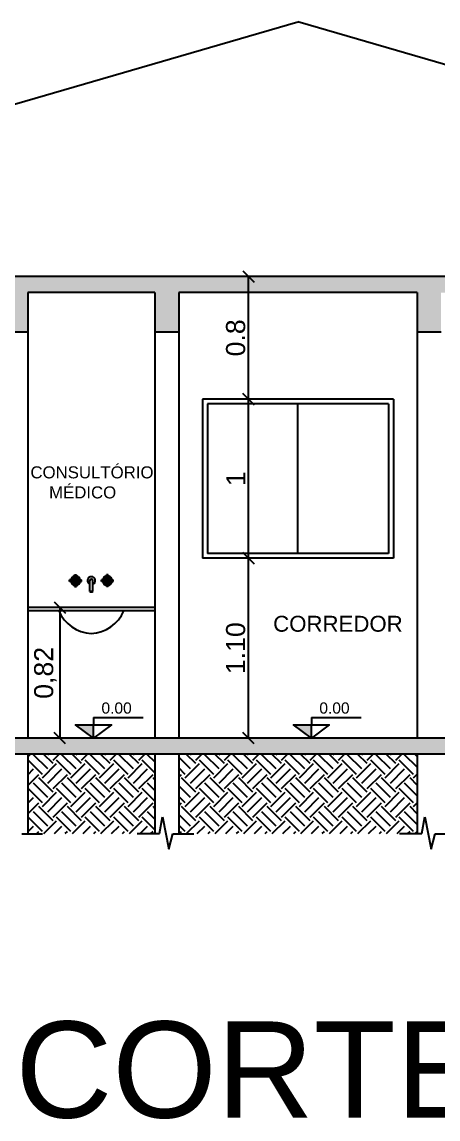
# Model space of a CAD drawing. Header units: millimetres. Extents: x 313 to 493, y 47 to 181.
# Drawn here: x 385.63 to 388.24, y 127.11 to 134 of the extents above; entities that cross this region are included whole.
import ezdxf

# ---------------------------------------------------------------- set-up
doc = ezdxf.new("R2010")
doc.units = ezdxf.units.MM
doc.header["$LTSCALE"] = 0.05
doc.header["$MEASUREMENT"] = 0
doc.header["$PDMODE"] = 3
doc.linetypes.add('ACAD_ISO03W100', pattern=[30, 12, -18])
for name, color, linetype in [('01', 1, 'Continuous'), ('02', 2, 'Continuous'), ('03', 3, 'Continuous'), ('04', 4, 'Continuous'), ('05', 5, 'Continuous'), ('1', 1, 'Continuous'), ('BAN', 13, 'Continuous'), ('TRACEJADO', 7, 'ACAD_ISO03W100')]:
    doc.layers.add(name, color=color, linetype=linetype)
doc.styles.get("Standard").update_dxf_attribs({"font": 'arial.ttf'})
doc.dimstyles.new('ISO-25', dxfattribs={"dimscale": 0.04, "dimtxt": 4, "dimasz": 2.5, "dimexe": 1.25, "dimexo": 0.625, "dimtad": 1, "dimdec": 3, "dimtxsty": 'Standard', "dimblk": 'OBLIQUE', "dimcen": 2.5, "dimadec": 0, "dimazin": 0, "dimtfac": 1, "dimtdec": 3, "dimtmove": 0, "dimatfit": 3, "dimldrblk": 'OBLIQUE', "dimfxl": 1, "dimarcsym": 0})

# ---------------------------------------------------------------- blocks, each defined once
blk = doc.blocks.new('_Oblique')
at = {"layer": 'TRACEJADO', "color": 0, "lineweight": -2}
blk.add_line((-0.5, -0.5), (0.5, 0.5), dxfattribs=at)
blk = doc.blocks.new('*D291')
at = {"layer": 'BAN', "color": 0}
for p, q in [((385.8463, 130.3226), (385.8276, 130.3226)), ((385.8651, 130.3226), (385.8651, 129.5026)), ((385.8463, 129.5026), (385.8276, 129.5026))]:
    blk.add_line(p, q, dxfattribs=at)
at = {"layer": 'Defpoints', "color": 0}
for p in [(385.8651, 130.3226), (385.8651, 129.5026), (385.8651, 129.5026)]:
    blk.add_point(p, dxfattribs=at)
at = {"layer": 'BAN', "color": 0, "xscale": 0.075, "yscale": 0.075, "zscale": 0.075}
for p, rotation in [((385.8651, 130.3226), 90), ((385.8651, 129.5026), 270)]:
    blk.add_blockref('_Oblique', p, dxfattribs=dict(at, rotation=rotation))
at = {"layer": 'BAN', "color": 0, "insert": (385.7742, 129.9126), "char_height": 0.12, "attachment_point": 5, "rotation": 90}
blk.add_mtext('0,82', dxfattribs=at)
blk = doc.blocks.new('*D317')
at = {"layer": 'BAN', "color": 0}
for p, q in [((387.0438, 130.6326), (387.0133, 130.6326)), ((387.0508, 129.5026), (387.0508, 130.6326)), ((387.1938, 129.5026), (387.0133, 129.5026))]:
    blk.add_line(p, q, dxfattribs=at)
at = {"layer": 'Defpoints', "color": 0}
for p in [(387.0508, 130.6326), (387.0626, 130.6326), (387.2126, 129.5026)]:
    blk.add_point(p, dxfattribs=at)
at = {"layer": 'BAN', "color": 0, "xscale": 0.075, "yscale": 0.075, "zscale": 0.075}
for p, rotation in [((387.0508, 130.6326), 90), ((387.0508, 129.5026), 270)]:
    blk.add_blockref('_Oblique', p, dxfattribs=dict(at, rotation=rotation))
at = {"layer": 'BAN', "color": 0, "insert": (386.9707, 130.0676), "char_height": 0.12, "attachment_point": 5, "rotation": 90}
blk.add_mtext('1.10', dxfattribs=at)
blk = doc.blocks.new('*D318')
at = {"layer": 'BAN', "color": 0}
for p, q in [((387.0438, 131.6326), (387.0133, 131.6326)), ((387.0508, 130.6326), (387.0508, 131.6326)), ((387.0438, 130.6326), (387.0133, 130.6326))]:
    blk.add_line(p, q, dxfattribs=at)
at = {"layer": 'Defpoints', "color": 0}
for p in [(387.0508, 131.6326), (387.0626, 131.6326), (387.0626, 130.6326)]:
    blk.add_point(p, dxfattribs=at)
at = {"layer": 'BAN', "color": 0, "xscale": 0.075, "yscale": 0.075, "zscale": 0.075}
for p, rotation in [((387.0508, 131.6326), 90), ((387.0508, 130.6326), 270)]:
    blk.add_blockref('_Oblique', p, dxfattribs=dict(at, rotation=rotation))
at = {"layer": 'BAN', "color": 0, "insert": (386.9718, 131.1326), "char_height": 0.12, "attachment_point": 5, "rotation": 90}
blk.add_mtext('1', dxfattribs=at)
blk = doc.blocks.new('*D319')
at = {"layer": 'BAN', "color": 0}
for p, q in [((387.0438, 132.4026), (387.0133, 132.4026)), ((387.0508, 131.6326), (387.0508, 132.4026)), ((387.0438, 131.6326), (387.0133, 131.6326))]:
    blk.add_line(p, q, dxfattribs=at)
at = {"layer": 'Defpoints', "color": 0}
for p in [(387.0508, 132.4026), (387.0626, 132.4026), (387.0626, 131.6326)]:
    blk.add_point(p, dxfattribs=at)
at = {"layer": 'BAN', "color": 0, "xscale": 0.075, "yscale": 0.075, "zscale": 0.075}
for p, rotation in [((387.0508, 132.4026), 90), ((387.0508, 131.6326), 270)]:
    blk.add_blockref('_Oblique', p, dxfattribs=dict(at, rotation=rotation))
at = {"layer": 'BAN', "color": 0, "insert": (386.9707, 132.0176), "char_height": 0.12, "attachment_point": 5, "rotation": 90}
blk.add_mtext('0.8', dxfattribs=at)

msp = doc.modelspace()

# ---------------------------------------------------------------- hatches: boundary and pattern name
at = {"layer": '01'}
for points in [[(386.0762, 129.5855), (386.0762, 129.5026), (385.9634, 129.5855)], [(387.4465, 129.5855), (387.4465, 129.5026), (387.3337, 129.5855)]]:
    msp.add_hatch(color=256, dxfattribs=at).paths.add_polyline_path(points)
at = {"layer": '1'}
h = msp.add_hatch(dxfattribs=at)
h.set_pattern_fill('AR-CONC', color=256, scale=0.002, style=0)
h.set_pattern_definition([(50, (123.23926, 7.7721), (0.36436934, -0.03187817), [0.0381, -0.4191]), (355, (123.23926, 7.7721), (-0.07048565, 0.3821133), [0.03048, -0.33528]), (100.451, (123.26963, 7.76945), (0.293885, 0.35023338), [0.03238, -0.35618]), (46.1842, (123.23926, 7.8737), (0.5421581, -0.08408466), [0.05715, -0.62865]), (96.6356, (123.28444, 7.8667), (0.4748085, 0.4948511), [0.04857, -0.53427]), (351.184, (123.23926, 7.8737), (0.4748092, 0.4948502), [0.04572, -0.50292]), (21, (123.29006, 7.8483), (0.30322976, -0.20453104), [0.0381, -0.4191]), (326, (123.29006, 7.8483), (0.12360406, 0.36837593), [0.03048, -0.33528]), (71.4514, (123.31533, 7.83126), (0.426833, 0.1638457), [0.03238, -0.35618]), (37.5, (123.23926, 7.7721), (0.006177207, 0.16911008), [0, -0.331216, 0, -0.34036, 0, -0.33655]), (7.5, (123.23926, 7.7721), (0.13363933, 0.20036115), [0, -0.194056, 0, -0.323596, 0, -0.12827]), (327.5, (123.12598, 7.7721), (0.27118119, -0.01145749), [0, -0.127, 0, -0.39624, 0, -0.52578]), (317.5, (123.07518, 7.7721), (0.29625836, 0.05085298), [0, -0.1651, 0, -0.263144, 0, -0.37338])])
h.paths.add_polyline_path([(386.6125, 132.3026), (388.1125, 132.3026), (388.1125, 132.0526), (388.2625, 132.0526), (388.2625, 132.3026), (391.7625, 132.3026), (391.7625, 132.0526), (391.9125, 132.0526), (391.9125, 132.4026), (382.8125, 132.4026), (382.8125, 132.3026), (383.6625, 132.3026), (383.6625, 132.0526), (383.8125, 132.0526), (383.8125, 132.3026), (385.5125, 132.3026), (385.5125, 132.0526), (385.6625, 132.0526), (385.6625, 132.3026), (386.4625, 132.3026), (386.4625, 132.0526), (386.6125, 132.0526)])
h = msp.add_hatch(dxfattribs=at)
h.set_pattern_fill('AR-CONC', color=256, scale=0.002, style=0)
h.set_pattern_definition([(50, (123.23926, 7.7721), (0.36436934, -0.03187817), [0.0381, -0.4191]), (355, (123.23926, 7.7721), (-0.07048565, 0.3821133), [0.03048, -0.33528]), (100.451, (123.26963, 7.76945), (0.293885, 0.35023338), [0.03238, -0.35618]), (46.1842, (123.23926, 7.8737), (0.5421581, -0.08408466), [0.05715, -0.62865]), (96.6356, (123.28444, 7.8667), (0.4748085, 0.4948511), [0.04857, -0.53427]), (351.184, (123.23926, 7.8737), (0.4748092, 0.4948502), [0.04572, -0.50292]), (21, (123.29006, 7.8483), (0.30322976, -0.20453104), [0.0381, -0.4191]), (326, (123.29006, 7.8483), (0.12360406, 0.36837593), [0.03048, -0.33528]), (71.4514, (123.31533, 7.83126), (0.426833, 0.1638457), [0.03238, -0.35618]), (37.5, (123.23926, 7.7721), (0.006177207, 0.16911008), [0, -0.331216, 0, -0.34036, 0, -0.33655]), (7.5, (123.23926, 7.7721), (0.13363933, 0.20036115), [0, -0.194056, 0, -0.323596, 0, -0.12827]), (327.5, (123.12598, 7.7721), (0.27118119, -0.01145749), [0, -0.127, 0, -0.39624, 0, -0.52578]), (317.5, (123.07518, 7.7721), (0.29625836, 0.05085298), [0, -0.1651, 0, -0.263144, 0, -0.37338])])
h.paths.add_polyline_path([(385.5125, 129.5026), (385.5125, 129.4826), (383.8125, 129.4826), (383.8125, 129.5026), (382.8125, 129.5026), (382.8125, 129.4026), (391.9125, 129.4026), (391.9125, 129.5026)])

# ---------------------------------------------------------------- linework, layer by layer
at = {"layer": '01'}
for p, q in [((386.0762, 129.6324), (386.389, 129.6324)), ((386.0762, 129.6324), (386.0762, 129.5855)), ((387.4465, 129.6324), (387.7593, 129.6324)), ((387.4465, 129.6324), (387.4465, 129.5855)), ((386.0762, 129.5026), (386.0762, 129.5855)), ((387.4465, 129.5026), (387.4465, 129.5855))]:
    msp.add_line(p, q, dxfattribs=at)
for points in [[(386.0762, 129.5026), (385.9634, 129.5855), (386.189, 129.5855)], [(387.4465, 129.5026), (387.3337, 129.5855), (387.5592, 129.5855)]]:
    msp.add_lwpolyline(points, close=True, dxfattribs=at)
at = {"layer": '02'}
for p, q in [((387.9625, 131.6326), (386.7625, 131.6326)), ((386.7625, 131.6326), (386.7625, 130.6326)), ((386.7925, 131.6026), (386.7925, 130.6626)), ((387.9325, 131.6026), (386.7925, 131.6026)), ((387.3625, 130.6626), (387.3625, 131.6026)), ((387.9325, 131.6026), (387.9325, 130.6626)), ((387.9625, 131.6326), (387.9625, 130.6326)), ((387.9325, 130.6626), (386.7925, 130.6626)), ((387.9625, 130.6326), (386.7625, 130.6326))]:
    msp.add_line(p, q, dxfattribs=at)
at = {"layer": '03'}
for p, q in [((385.9576, 130.4982, 0), (385.9576, 130.5289, 0)), ((385.9576, 130.5289, 0), (385.9687, 130.5289, 0)), ((385.9576, 130.4982, 0), (385.9632, 130.4919, 0)), ((385.9632, 130.5289, 0), (385.9632, 130.4919, 0)), ((385.9688, 130.4982, 0), (385.9632, 130.4919, 0)), ((385.9688, 130.4982, 0), (385.9688, 130.5289, 0)), ((386.1576, 130.4982, 0), (386.1576, 130.5289, 0)), ((386.1687, 130.5289, 0), (386.1576, 130.5289, 0)), ((386.1576, 130.4982, 0), (386.1632, 130.4919, 0)), ((386.1632, 130.5289, 0), (386.1632, 130.4919, 0)), ((386.1687, 130.4982, 0), (386.1632, 130.4919, 0)), ((386.1687, 130.4982, 0), (386.1687, 130.5289, 0)), ((385.9569, 130.4975, 0), (385.9262, 130.4975, 0)), ((385.9262, 130.4863, 0), (385.9262, 130.4974, 0)), ((385.9262, 130.4919, 0), (385.9632, 130.4919, 0)), ((385.9569, 130.4863, 0), (385.9262, 130.4863, 0)), ((385.9569, 130.4975, 0), (385.9632, 130.4919, 0)), ((385.9632, 130.4919, 0), (385.9569, 130.4863, 0)), ((385.9632, 130.4919, 0), (385.9576, 130.4856, 0)), ((385.9576, 130.4856, 0), (385.9576, 130.4549, 0)), ((385.9576, 130.4549, 0), (385.9687, 130.4549, 0)), ((385.9695, 130.4975, 0), (385.9632, 130.4919, 0)), ((385.9632, 130.4919, 0), (385.9688, 130.4856, 0)), ((385.9632, 130.4919, 0), (385.9695, 130.4863, 0)), ((386.0002, 130.4919, 0), (385.9632, 130.4919, 0)), ((385.9632, 130.4549, 0), (385.9632, 130.4919, 0)), ((385.9688, 130.4856, 0), (385.9688, 130.4549, 0)), ((385.9695, 130.4975, 0), (386.0002, 130.4975, 0)), ((385.9695, 130.4863, 0), (386.0002, 130.4863, 0)), ((386.0002, 130.4863, 0), (386.0002, 130.4974, 0)), ((386.0532, 130.423, 0), (386.0532, 130.492, 0)), ((386.0732, 130.423, 0), (386.0732, 130.492, 0)), ((386.1569, 130.4975, 0), (386.1262, 130.4975, 0)), ((386.1262, 130.4863, 0), (386.1262, 130.4974, 0)), ((386.1262, 130.4919, 0), (386.1632, 130.4919, 0)), ((386.1569, 130.4863, 0), (386.1262, 130.4863, 0)), ((386.1569, 130.4975, 0), (386.1632, 130.4919, 0)), ((386.1632, 130.4919, 0), (386.1569, 130.4863, 0)), ((386.1632, 130.4919, 0), (386.1576, 130.4856, 0)), ((386.1576, 130.4856, 0), (386.1576, 130.4549, 0)), ((386.1687, 130.4549, 0), (386.1576, 130.4549, 0)), ((386.1694, 130.4975, 0), (386.1632, 130.4919, 0)), ((386.1632, 130.4919, 0), (386.1694, 130.4863, 0)), ((386.1632, 130.4919, 0), (386.1687, 130.4856, 0)), ((386.2002, 130.4919, 0), (386.1632, 130.4919, 0)), ((386.1632, 130.4549, 0), (386.1632, 130.4919, 0)), ((386.1687, 130.4856, 0), (386.1687, 130.4549, 0)), ((386.1694, 130.4975, 0), (386.2002, 130.4975, 0)), ((386.1694, 130.4863, 0), (386.2002, 130.4863, 0)), ((386.2002, 130.4863, 0), (386.2002, 130.4974, 0)), ((386.4625, 130.3226), (385.6625, 130.3226)), ((386.4625, 130.3026), (385.6625, 130.3026))]:
    msp.add_line(p, q, dxfattribs=at)
for centre, radius, start, end in [((385.9632, 130.4919, 0), 0.03, 100.66148, 259.33852), ((385.9632, 130.4919, 0), 0.02, 106.11159, 163.73927), ((385.9632, 130.4919, 0), 0.01, 123.71196, 145.94298), ((385.9632, 130.4919, 0), 0.03, 10.75866, 79.24134), ((385.9632, 130.4919, 0), 0.02, 16.26073, 73.73927), ((385.9632, 130.4919, 0), 0.01, 34.05702, 55.94298), ((386.0632, 130.4919, 0), 0.0249, 293.71994, 246.28006), ((386.0632, 130.492, 0), 0.01, 0, 180), ((386.1632, 130.4919, 0), 0.03, 100.75866, 169.24134), ((386.1632, 130.4919, 0), 0.02, 106.26073, 163.73927), ((386.1632, 130.4919, 0), 0.01, 124.05702, 145.94298), ((386.1632, 130.4919, 0), 0.03, 280.66148, 79.33852), ((386.1632, 130.4919, 0), 0.02, 16.26073, 73.88841), ((386.1632, 130.4919, 0), 0.01, 34.05702, 56.28804), ((385.9632, 130.4919, 0), 0.02, 196.11159, 253.88841), ((385.9632, 130.4919, 0), 0.01, 213.71196, 236.28804), ((385.9632, 130.4919, 0), 0.01, 304.05702, 326.28804), ((385.9632, 130.4919, 0), 0.02, 286.26073, 343.88841), ((385.9632, 130.4919, 0), 0.03, 280.75866, 349.33852), ((386.1632, 130.4919, 0), 0.03, 190.66148, 259.24134), ((386.1632, 130.4919, 0), 0.02, 196.11159, 253.73927), ((386.1632, 130.4919, 0), 0.01, 213.71196, 235.94298), ((386.1632, 130.4919, 0), 0.02, 286.11159, 343.88841), ((386.1632, 130.4919, 0), 0.01, 303.71196, 326.28804), ((386.0632, 130.3836, 0), 0.0406, 75.73934, 104.26066), ((386.0632, 130.4623, 0), 0.0406, 255.73934, 284.26066), ((386.0731, 130.3929, 0), 0.2331, 202.7901, 267.41267), ((386.0508, 130.3966, 0), 0.2368, 272.83338, 336.62382)]:
    msp.add_arc(centre, radius, start, end, dxfattribs=at)
at = {"layer": '04'}
for p in [(382.0125, 132.4526), (392.7125, 132.4526)]:
    msp.add_line(p, (387.3625, 134.0026), dxfattribs=at)
at = {"layer": '05'}
for p, q in [((391.9125, 132.4026), (382.8125, 132.4026)), ((386.4625, 132.3026), (385.6625, 132.3026)), ((385.6625, 132.3026), (385.6625, 129.5026)), ((386.4625, 132.3026), (386.4625, 129.5026)), ((388.1125, 132.3026), (386.6125, 132.3026)), ((386.6125, 132.3026), (386.6125, 129.5026)), ((388.1125, 132.3026), (388.1125, 129.5026)), ((385.6625, 132.0526), (385.5125, 132.0526)), ((386.6125, 132.0526), (386.4625, 132.0526)), ((388.2625, 132.0526), (388.1125, 132.0526)), ((391.9125, 129.5026), (385.5125, 129.5026)), ((391.9125, 129.4026), (382.8125, 129.4026)), ((385.6625, 129.4026), (385.6625, 128.9026)), ((386.4625, 129.4026), (386.4625, 128.9026)), ((386.6125, 129.4026), (386.6125, 128.9026)), ((388.1125, 129.4026), (388.1125, 128.9026))]:
    msp.add_line(p, q, dxfattribs=at)
at = {"layer": '1'}
for p, q in [((385.6625, 129.385), (385.6802, 129.4026)), ((385.7883, 129.3086), (385.6985, 129.3984)), ((385.822, 129.3423), (385.7616, 129.4026)), ((385.7883, 129.3984), (385.7925, 129.4026)), ((385.822, 129.3648), (385.8598, 129.4026)), ((385.9679, 129.3086), (385.8781, 129.3984)), ((386.0016, 129.3423), (385.9412, 129.4026)), ((385.9679, 129.3984), (385.9721, 129.4026)), ((386.0016, 129.3648), (386.0394, 129.4026)), ((386.1475, 129.3086), (386.0577, 129.3984)), ((386.1812, 129.3423), (386.1208, 129.4026)), ((386.1475, 129.3984), (386.1517, 129.4026)), ((386.1812, 129.3648), (386.219, 129.4026)), ((386.3271, 129.3086), (386.2373, 129.3984)), ((386.3608, 129.3423), (386.3004, 129.4026)), ((386.3271, 129.3984), (386.3313, 129.4026)), ((386.3608, 129.3648), (386.3986, 129.4026)), ((386.4625, 129.3528), (386.4169, 129.3984)), ((386.72, 129.3423), (386.6597, 129.4026)), ((386.6863, 129.3984), (386.6905, 129.4026)), ((386.72, 129.3648), (386.7579, 129.4026)), ((386.8659, 129.3086), (386.7761, 129.3984)), ((386.8996, 129.3423), (386.8393, 129.4026)), ((386.8659, 129.3984), (386.8701, 129.4026)), ((386.8996, 129.3648), (386.9375, 129.4026)), ((387.0455, 129.3086), (386.9557, 129.3984)), ((387.0792, 129.3423), (387.0189, 129.4026)), ((387.0455, 129.3984), (387.0497, 129.4026)), ((387.0792, 129.3648), (387.1171, 129.4026)), ((387.2251, 129.3086), (387.1353, 129.3984)), ((387.2588, 129.3423), (387.1985, 129.4026)), ((387.2251, 129.3984), (387.2293, 129.4026)), ((387.2588, 129.3648), (387.2967, 129.4026)), ((387.4047, 129.3086), (387.3149, 129.3984)), ((387.4384, 129.3423), (387.3781, 129.4026)), ((387.4047, 129.3984), (387.4089, 129.4026)), ((387.4384, 129.3648), (387.4763, 129.4026)), ((387.5843, 129.3086), (387.4945, 129.3984)), ((387.618, 129.3423), (387.5577, 129.4026)), ((387.5843, 129.3984), (387.5885, 129.4026)), ((387.618, 129.3648), (387.6559, 129.4026)), ((387.7639, 129.3086), (387.6741, 129.3984)), ((387.7976, 129.3423), (387.7373, 129.4026)), ((387.7639, 129.3984), (387.7681, 129.4026)), ((387.7976, 129.3648), (387.8355, 129.4026)), ((387.9435, 129.3086), (387.8537, 129.3984)), ((387.9772, 129.3423), (387.9169, 129.4026)), ((387.9435, 129.3984), (387.9477, 129.4026)), ((387.9772, 129.3648), (388.0151, 129.4026)), ((388.1125, 129.3192), (388.0333, 129.3984)), ((388.1125, 129.3866), (388.0965, 129.4026)), ((385.6625, 129.3401), (385.6648, 129.3423)), ((385.7546, 129.275), (385.6648, 129.3648)), ((385.7546, 129.2525), (385.8444, 129.3423)), ((385.9342, 129.275), (385.8444, 129.3648)), ((385.9342, 129.2525), (386.024, 129.3423)), ((386.1138, 129.275), (386.024, 129.3648)), ((386.1138, 129.2525), (386.2036, 129.3423)), ((386.2934, 129.275), (386.2036, 129.3648)), ((386.2934, 129.2525), (386.3832, 129.3423)), ((386.4625, 129.2854), (386.3832, 129.3648)), ((386.6863, 129.3086), (386.6125, 129.3824)), ((386.6526, 129.2525), (386.7424, 129.3423)), ((386.8322, 129.275), (386.7424, 129.3648)), ((386.8322, 129.2525), (386.922, 129.3423)), ((387.0118, 129.275), (386.922, 129.3648)), ((387.0118, 129.2525), (387.1016, 129.3423)), ((387.1914, 129.275), (387.1016, 129.3648)), ((387.1914, 129.2525), (387.2812, 129.3423)), ((387.371, 129.275), (387.2812, 129.3648)), ((387.371, 129.2525), (387.4609, 129.3423)), ((387.5507, 129.275), (387.4609, 129.3648)), ((387.5507, 129.2525), (387.6405, 129.3423)), ((387.7303, 129.275), (387.6405, 129.3648)), ((387.7303, 129.2525), (387.8201, 129.3423)), ((387.9099, 129.275), (387.8201, 129.3648)), ((387.9099, 129.2525), (387.9997, 129.3423)), ((388.0895, 129.275), (387.9997, 129.3648)), ((385.6625, 129.2727), (385.6985, 129.3086)), ((385.6625, 129.2054), (385.7322, 129.275)), ((385.7883, 129.2188), (385.8781, 129.3086)), ((385.822, 129.1852), (385.9118, 129.275)), ((385.9679, 129.2188), (386.0577, 129.3086)), ((386.0016, 129.1852), (386.0914, 129.275)), ((386.1475, 129.2188), (386.2373, 129.3086)), ((386.1812, 129.1852), (386.271, 129.275)), ((386.3271, 129.2188), (386.4169, 129.3086)), ((386.3608, 129.1852), (386.4506, 129.275)), ((386.6526, 129.275), (386.6125, 129.3151)), ((386.6125, 129.2573), (386.6302, 129.275)), ((386.6863, 129.2188), (386.7761, 129.3086)), ((386.72, 129.1852), (386.8098, 129.275)), ((386.8659, 129.2188), (386.9557, 129.3086)), ((386.8996, 129.1852), (386.9894, 129.275)), ((387.0455, 129.2188), (387.1353, 129.3086)), ((387.0792, 129.1852), (387.169, 129.275)), ((387.2251, 129.2188), (387.3149, 129.3086)), ((387.2588, 129.1852), (387.3486, 129.275)), ((387.4047, 129.2188), (387.4945, 129.3086)), ((387.4384, 129.1852), (387.5282, 129.275)), ((387.5843, 129.2188), (387.6741, 129.3086)), ((387.618, 129.1852), (387.7078, 129.275)), ((387.7639, 129.2188), (387.8537, 129.3086)), ((387.7976, 129.1852), (387.8874, 129.275)), ((387.9435, 129.2188), (388.0333, 129.3086)), ((387.9772, 129.1852), (388.067, 129.275)), ((388.0895, 129.2525), (388.1125, 129.2756)), ((385.7883, 129.129), (385.6985, 129.2188)), ((385.822, 129.1627), (385.7322, 129.2525)), ((385.9679, 129.129), (385.8781, 129.2188)), ((386.0016, 129.1627), (385.9118, 129.2525)), ((386.1475, 129.129), (386.0577, 129.2188)), ((386.1812, 129.1627), (386.0914, 129.2525)), ((386.3271, 129.129), (386.2373, 129.2188)), ((386.3608, 129.1627), (386.271, 129.2525)), ((386.4625, 129.1732), (386.4169, 129.2188)), ((386.4625, 129.2405), (386.4506, 129.2525)), ((386.6863, 129.129), (386.6125, 129.2028)), ((386.72, 129.1627), (386.6302, 129.2525)), ((386.8659, 129.129), (386.7761, 129.2188)), ((386.8996, 129.1627), (386.8098, 129.2525)), ((387.0455, 129.129), (386.9557, 129.2188)), ((387.0792, 129.1627), (386.9894, 129.2525)), ((387.2251, 129.129), (387.1353, 129.2188)), ((387.2588, 129.1627), (387.169, 129.2525)), ((387.4047, 129.129), (387.3149, 129.2188)), ((387.4384, 129.1627), (387.3486, 129.2525)), ((387.5843, 129.129), (387.4945, 129.2188)), ((387.618, 129.1627), (387.5282, 129.2525)), ((387.7639, 129.129), (387.6741, 129.2188)), ((387.7976, 129.1627), (387.7078, 129.2525)), ((387.9435, 129.129), (387.8537, 129.2188)), ((387.9772, 129.1627), (387.8874, 129.2525)), ((388.1125, 129.1396), (388.0333, 129.2188)), ((388.1125, 129.207), (388.067, 129.2525)), ((385.6625, 129.1605), (385.6648, 129.1627)), ((385.6625, 129.0931), (385.6985, 129.129)), ((385.7546, 129.0954), (385.6648, 129.1852)), ((385.7546, 129.0729), (385.8444, 129.1627)), ((385.7883, 129.0392), (385.8781, 129.129)), ((385.9342, 129.0954), (385.8444, 129.1852)), ((385.9342, 129.0729), (386.024, 129.1627)), ((385.9679, 129.0392), (386.0577, 129.129)), ((386.1138, 129.0954), (386.024, 129.1852)), ((386.1138, 129.0729), (386.2036, 129.1627)), ((386.1475, 129.0392), (386.2373, 129.129)), ((386.2934, 129.0954), (386.2036, 129.1852)), ((386.2934, 129.0729), (386.3832, 129.1627)), ((386.3271, 129.0392), (386.4169, 129.129)), ((386.4625, 129.1058), (386.3832, 129.1852)), ((386.6526, 129.0954), (386.6125, 129.1354)), ((386.6526, 129.0729), (386.7424, 129.1627)), ((386.6863, 129.0392), (386.7761, 129.129)), ((386.8322, 129.0954), (386.7424, 129.1852)), ((386.8322, 129.0729), (386.922, 129.1627)), ((386.8659, 129.0392), (386.9557, 129.129)), ((387.0118, 129.0954), (386.922, 129.1852)), ((387.0118, 129.0729), (387.1016, 129.1627)), ((387.0455, 129.0392), (387.1353, 129.129)), ((387.1914, 129.0954), (387.1016, 129.1852)), ((387.1914, 129.0729), (387.2812, 129.1627)), ((387.2251, 129.0392), (387.3149, 129.129)), ((387.371, 129.0954), (387.2812, 129.1852)), ((387.371, 129.0729), (387.4609, 129.1627)), ((387.4047, 129.0392), (387.4945, 129.129)), ((387.5507, 129.0954), (387.4609, 129.1852)), ((387.5507, 129.0729), (387.6405, 129.1627)), ((387.5843, 129.0392), (387.6741, 129.129)), ((387.7303, 129.0954), (387.6405, 129.1852)), ((387.7303, 129.0729), (387.8201, 129.1627)), ((387.7639, 129.0392), (387.8537, 129.129)), ((387.9099, 129.0954), (387.8201, 129.1852)), ((387.9099, 129.0729), (387.9997, 129.1627)), ((387.9435, 129.0392), (388.0333, 129.129)), ((388.0895, 129.0954), (387.9997, 129.1852)), ((385.6625, 129.0258), (385.7322, 129.0954)), ((385.822, 128.9831), (385.7322, 129.0729)), ((385.822, 129.0056), (385.9118, 129.0954)), ((386.0016, 128.9831), (385.9118, 129.0729)), ((386.0016, 129.0056), (386.0914, 129.0954)), ((386.1812, 128.9831), (386.0914, 129.0729)), ((386.1812, 129.0056), (386.271, 129.0954)), ((386.3608, 128.9831), (386.271, 129.0729)), ((386.3608, 129.0056), (386.4506, 129.0954)), ((386.4625, 129.0609), (386.4506, 129.0729)), ((386.6125, 129.0777), (386.6302, 129.0954)), ((386.72, 128.9831), (386.6302, 129.0729)), ((386.72, 129.0056), (386.8098, 129.0954)), ((386.8996, 128.9831), (386.8098, 129.0729)), ((386.8996, 129.0056), (386.9894, 129.0954)), ((387.0792, 128.9831), (386.9894, 129.0729)), ((387.0792, 129.0056), (387.169, 129.0954)), ((387.2588, 128.9831), (387.169, 129.0729)), ((387.2588, 129.0056), (387.3486, 129.0954)), ((387.4384, 128.9831), (387.3486, 129.0729)), ((387.4384, 129.0056), (387.5282, 129.0954)), ((387.618, 128.9831), (387.5282, 129.0729)), ((387.618, 129.0056), (387.7078, 129.0954)), ((387.7976, 128.9831), (387.7078, 129.0729)), ((387.7976, 129.0056), (387.8874, 129.0954)), ((387.9772, 128.9831), (387.8874, 129.0729)), ((387.9772, 129.0056), (388.067, 129.0954)), ((388.1125, 129.0274), (388.067, 129.0729)), ((388.0895, 129.0729), (388.1125, 129.096)), ((385.6625, 128.9809), (385.6648, 128.9831)), ((385.7546, 128.9158), (385.6648, 129.0056)), ((385.7883, 128.9494), (385.6985, 129.0392)), ((385.7639, 128.9026), (385.8444, 128.9831)), ((385.9342, 128.9158), (385.8444, 129.0056)), ((385.9679, 128.9494), (385.8781, 129.0392)), ((385.9435, 128.9026), (386.024, 128.9831)), ((386.1138, 128.9158), (386.024, 129.0056)), ((386.1475, 128.9494), (386.0577, 129.0392)), ((386.1232, 128.9026), (386.2036, 128.9831)), ((386.2934, 128.9158), (386.2036, 129.0056)), ((386.3271, 128.9494), (386.2373, 129.0392)), ((386.3028, 128.9026), (386.3832, 128.9831)), ((386.4625, 128.9262), (386.3832, 129.0056)), ((386.4625, 128.9936), (386.4169, 129.0392)), ((386.4911, 128.9026), (386.5097, 129.0076)), ((386.5097, 129.0076), (386.5499, 128.8038)), ((386.6863, 128.9494), (386.6125, 129.0232)), ((386.662, 128.9026), (386.7424, 128.9831)), ((386.8322, 128.9158), (386.7424, 129.0056)), ((386.8659, 128.9494), (386.7761, 129.0392)), ((386.8416, 128.9026), (386.922, 128.9831)), ((387.0118, 128.9158), (386.922, 129.0056)), ((387.0455, 128.9494), (386.9557, 129.0392)), ((387.0212, 128.9026), (387.1016, 128.9831)), ((387.1914, 128.9158), (387.1016, 129.0056)), ((387.2251, 128.9494), (387.1353, 129.0392)), ((387.2008, 128.9026), (387.2812, 128.9831)), ((387.371, 128.9158), (387.2812, 129.0056)), ((387.4047, 128.9494), (387.3149, 129.0392)), ((387.3804, 128.9026), (387.4609, 128.9831)), ((387.5507, 128.9158), (387.4609, 129.0056)), ((387.5843, 128.9494), (387.4945, 129.0392)), ((387.56, 128.9026), (387.6405, 128.9831)), ((387.7303, 128.9158), (387.6405, 129.0056)), ((387.7639, 128.9494), (387.6741, 129.0392)), ((387.7396, 128.9026), (387.8201, 128.9831)), ((387.9099, 128.9158), (387.8201, 129.0056)), ((387.9435, 128.9494), (387.8537, 129.0392)), ((387.9192, 128.9026), (387.9997, 128.9831)), ((388.0895, 128.9158), (387.9997, 129.0056)), ((388.1125, 128.96), (388.0333, 129.0392)), ((388.1411, 128.9026), (388.1597, 129.0076)), ((388.1597, 129.0076), (388.1999, 128.8038)), ((385.6625, 128.9135), (385.6985, 128.9494)), ((385.719, 128.9026), (385.7322, 128.9158)), ((385.8313, 128.9026), (385.8781, 128.9494)), ((385.8986, 128.9026), (385.9118, 128.9158)), ((386.0109, 128.9026), (386.0577, 128.9494)), ((386.0783, 128.9026), (386.0914, 128.9158)), ((386.1905, 128.9026), (386.2373, 128.9494)), ((386.2579, 128.9026), (386.271, 128.9158)), ((386.3701, 128.9026), (386.4169, 128.9494)), ((386.4375, 128.9026), (386.4506, 128.9158)), ((386.6526, 128.9158), (386.6125, 128.9558)), ((386.6171, 128.9026), (386.6302, 128.9158)), ((386.7293, 128.9026), (386.7761, 128.9494)), ((386.7967, 128.9026), (386.8098, 128.9158)), ((386.9089, 128.9026), (386.9557, 128.9494)), ((386.9763, 128.9026), (386.9894, 128.9158)), ((387.0885, 128.9026), (387.1353, 128.9494)), ((387.1559, 128.9026), (387.169, 128.9158)), ((387.2681, 128.9026), (387.3149, 128.9494)), ((387.3355, 128.9026), (387.3486, 128.9158)), ((387.4477, 128.9026), (387.4945, 128.9494)), ((387.5151, 128.9026), (387.5282, 128.9158)), ((387.6273, 128.9026), (387.6741, 128.9494)), ((387.6947, 128.9026), (387.7078, 128.9158)), ((387.807, 128.9026), (387.8537, 128.9494)), ((387.8743, 128.9026), (387.8874, 128.9158)), ((387.9866, 128.9026), (388.0333, 128.9494)), ((388.0539, 128.9026), (388.067, 128.9158)), ((388.0988, 128.9026), (388.1125, 128.9164)), ((385.6246, 128.9015), (385.7566, 128.9015)), ((386.3519, 128.9026), (386.4911, 128.9026)), ((386.5499, 128.8038), (386.5746, 128.9015)), ((386.5746, 128.9015), (386.7066, 128.9015)), ((388.0019, 128.9026), (388.1411, 128.9026)), ((388.1999, 128.8038), (388.2246, 128.9015)), ((388.2246, 128.9015), (388.3566, 128.9015))]:
    msp.add_line(p, q, dxfattribs=at)

# ---------------------------------------------------------------- texts
at = {"layer": '01'}
for s, height, p in [('CORREDOR', 0.1, (387.2063, 130.1711)), ("CORTE BB'", 0.60476, (385.5848, 127.1175))]:
    msp.add_text(s, height=height, dxfattribs=at).set_placement(p)
at = {"layer": '01', "attachment_point": 1}
for s, insert, char_height in [('CONSULTÓRIO\\P    MÉDICO', (385.6797, 131.2103), 0.07556), ('{\\H2.102x;0.00}', (386.1265, 129.7267), 0.0333), ('{\\H2.102x;0.00}', (387.4968, 129.7267), 0.0333)]:
    msp.add_mtext(s, dxfattribs=dict(at, insert=insert, char_height=char_height))

# ---------------------------------------------------------------- dimensions: what is measured, and where the dimension line sits
at = {"layer": 'BAN'}
for base, p1, p2, text, picture, middle in [((387.0508, 132.4026), (387.0626, 131.6326), (387.0626, 132.4026), '0.8', '*D319', (386.9707, 132.0176)), ((387.0508, 130.6326), (387.2126, 129.5026), (387.0626, 130.6326), '1.10', '*D317', (386.9707, 130.0676))]:
    dim = msp.add_linear_dim(base=base, p1=p1, p2=p2, angle=90, text=text, dimstyle='ISO-25', override={"dimscale": 0.03, "dimtmove": 1}, dxfattribs=at)
    dim.commit()
    dim.dimension.update_dxf_attribs({"geometry": picture, "text_midpoint": middle})
for base, p1, p2, picture, middle in [((387.0508, 131.6326), (387.0626, 130.6326), (387.0626, 131.6326), '*D318', (386.9718, 131.1326)), ((385.8651, 129.5026), (385.8651, 130.3226), (385.8651, 129.5026), '*D291', (385.7742, 129.9126))]:
    dim = msp.add_linear_dim(base=base, p1=p1, p2=p2, angle=90, dimstyle='ISO-25', override={"dimscale": 0.03, "dimtmove": 1}, dxfattribs=at)
    dim.commit()
    dim.dimension.update_dxf_attribs({"geometry": picture, "text_midpoint": middle})

doc.saveas('drawing.dxf')
